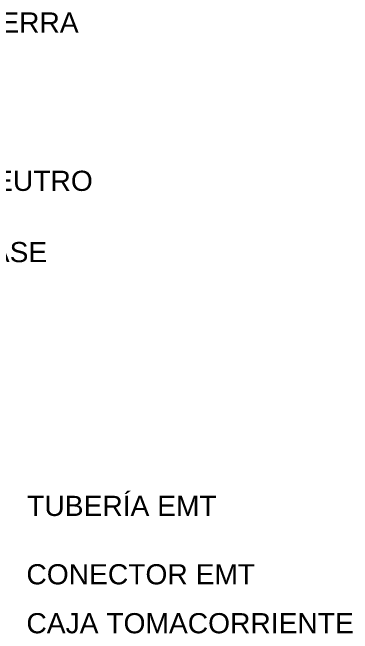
# Model space of a CAD drawing. Header units: millimetres. Extents: x -1568 to 501, y 36 to 962.
# Drawn here: x 184.78 to 201.09, y 52.17 to 81.98 of the extents above; entities that cross this region are included whole.
import ezdxf

# ---------------------------------------------------------------- set-up
doc = ezdxf.new("R2010")
doc.units = ezdxf.units.MM
doc.styles.get("Standard").update_dxf_attribs({"font": 'arial.ttf'})

msp = doc.modelspace()

# ---------------------------------------------------------------- texts
at = {"transparency": 33554687}
for s, height, p in [('TIERRA', 0.9676, (183.001, 81.014)), ('NEUTRO', 0.9676, (182.93, 73.416)), ('FASE', 0.9676, (182.922, 69.996)), ('TUBERÍA EMT', 0.96757, (185.491, 57.816)), ('CONECTOR EMT', 0.96757, (185.455, 54.532)), ('CAJA TOMACORRIENTE', 0.96757, (185.455, 52.184))]:
    msp.add_text(s, height=height, dxfattribs=at).set_placement(p)

doc.saveas('drawing.dxf')
